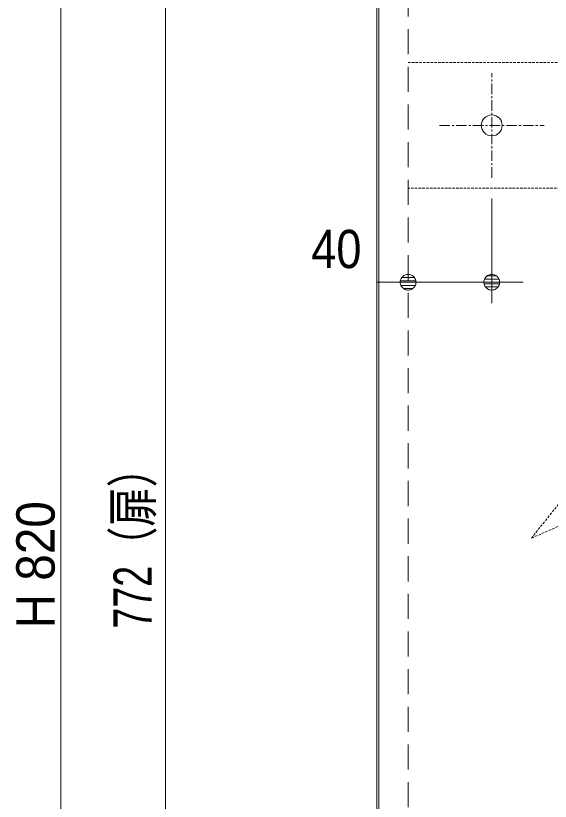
# Model space of a CAD drawing. Units: millimetres, scale not verified. Extents: x -3031 to 3031, y -1522 to 1522.
# Drawn here: x -1714.4 to -1458.8, y -603.2 to -227.6 of the extents above; entities that cross this region are included whole.
import ezdxf
from ezdxf.enums import TextEntityAlignment as Align

# ---------------------------------------------------------------- set-up
doc = ezdxf.new("R2010")
doc.units = ezdxf.units.MM
doc.header["$LTSCALE"] = 10
doc.linetypes.add('CHAIN1', pattern=[8, 5, -1, 1, -1])
doc.linetypes.add('DASHED1', pattern=[1.8, 1.2, -0.6])
for name, color, linetype, lineweight in [('0-1_5ボウル・キャビネット', 7, 'Continuous', 9), ('0-2_2寸法-1', 7, 'Continuous', 9), ('0-3_0', 7, 'Continuous', 9), ('0-5_4給排水', 7, 'DASHED1', 9), ('0-6_2寸法-2', 7, 'Continuous', 9)]:
    doc.layers.add(name, color=color, linetype=linetype, lineweight=lineweight)
doc.styles.add('ＭＳ Ｐゴシック', font='')
doc.styles.get('ＭＳ Ｐゴシック').set_extended_font_data('MS PGothic')

# ---------------------------------------------------------------- blocks, each defined once
blk = doc.blocks.new('グループ-27')
at = {"layer": '0-5_4給排水'}
blk.add_lwpolyline([(-5740, -4773.3), (-5490, -4663.9), (-5240, -4773.3), (-5415, -4554.5), (-5490, -4273.3), (-5565, -4554.5)], close=True, dxfattribs=at)
blk = doc.blocks.new('グループ-28')
at = {"layer": '0-5_4給排水'}
blk.add_blockref('グループ-27', (0, 0), dxfattribs=at)
blk = doc.blocks.new('グループ-35')
at = {"layer": '0-1_5ボウル・キャビネット', "linetype": 'CHAIN1'}
for p, q in [((-5930, -3050), (-5930, -2550)), ((-6180, -2800), (-5680, -2800))]:
    blk.add_line(p, q, dxfattribs=at)
at = {"layer": '0-1_5ボウル・キャビネット'}
blk.add_circle((-5930, -2800), 50, dxfattribs=at)
blk = doc.blocks.new('グループ-36')
at = {"layer": '0-1_5ボウル・キャビネット', "linetype": 'DASHED1'}
for p, q in [((-6330, -2500), (-2650, -2500)), ((-2650, -3100), (-6330, -3100))]:
    blk.add_line(p, q, dxfattribs=at)
blk = doc.blocks.new('_Dot')
at = {"layer": '0-3_0'}
for p, q in [((-5, 0), (-10, 0)), ((4.89, 1), (-4.89, 1)), ((3.99, 3), (-3.99, 3)), ((4.58, -1.99), (-4.58, -1.99)), ((3, -3.99), (-3, -3.99))]:
    blk.add_line(p, q, dxfattribs=at)
for points in [[(5, 0), (4.96, 0.63), (4.84, 1.24), (4.65, 1.84), (4.38, 2.41), (4.05, 2.94), (3.64, 3.42), (3.19, 3.85), (2.68, 4.22), (2.13, 4.52), (1.55, 4.76), (0.94, 4.91), (0.31, 4.99), (-0.31, 4.99), (-0.94, 4.91), (-1.55, 4.76), (-2.13, 4.52), (-2.68, 4.22), (-3.19, 3.85), (-3.64, 3.42), (-4.05, 2.94), (-4.38, 2.41), (-4.65, 1.84), (-4.84, 1.24), (-4.96, 0.63), (-5, 0), (0, 0)], [(-5, 0), (-4.96, -0.63), (-4.84, -1.24), (-4.65, -1.84), (-4.38, -2.41), (-4.05, -2.94), (-3.64, -3.42), (-3.19, -3.85), (-2.68, -4.22), (-2.13, -4.52), (-1.55, -4.76), (-0.94, -4.91), (-0.31, -4.99), (0.31, -4.99), (0.94, -4.91), (1.55, -4.76), (2.13, -4.52), (2.68, -4.22), (3.19, -3.85), (3.64, -3.42), (4.05, -2.94), (4.38, -2.41), (4.65, -1.84), (4.84, -1.24), (4.96, -0.63), (5, 0), (0, 0)]]:
    blk.add_lwpolyline(points, close=True, dxfattribs=at)

msp = doc.modelspace()

# ---------------------------------------------------------------- linework, layer by layer
at = {"layer": '0-1_5ボウル・キャビネット'}
msp.add_line((-1541.75, -90), (-1541.75, -900), dxfattribs=at)
at = {"layer": '0-1_5ボウル・キャビネット', "linetype": 'DASHED1'}
msp.add_lwpolyline([(-1541.75, -90), (-1526.75, -90), (-1526.75, -900), (-1541.75, -900)], close=True, dxfattribs=at)
at = {"layer": '0-1_5ボウル・キャビネット'}
msp.add_lwpolyline([(-1540.75, -93), (-1144.75, -93), (-1144.75, -865), (-1540.75, -865)], close=True, dxfattribs=at)
at = {"layer": '0-2_2寸法-1'}
for p, q in [((-1692.75, -87.5), (-1692.75, -892.5)), ((-1642.75, -857.5), (-1642.75, -100.5))]:
    msp.add_line(p, q, dxfattribs=at)
at = {"layer": '0-6_2寸法-2'}
for p, q in [((-1486.75, -315), (-1486.75, -365)), ((-1526.75, -345), (-1526.65, -345)), ((-1534.25, -355), (-1541.76, -355)), ((-1526.75, -355), (-1486.75, -355)), ((-1479.25, -355), (-1471.74, -355))]:
    msp.add_line(p, q, dxfattribs=at)

# ---------------------------------------------------------------- block references
at = {"layer": '0-1_5ボウル・キャビネット', "xscale": 0.1, "yscale": 0.1}
for name in ['グループ-36', 'グループ-35']:
    msp.add_blockref(name, (-893.75, 0), dxfattribs=at)
at = {"layer": '0-5_4給排水', "xscale": 0.1, "yscale": 0.1}
msp.add_blockref('グループ-28', (-893.75, 0), dxfattribs=at)
at = {"layer": '0-6_2寸法-2', "xscale": 0.7503418, "yscale": 0.7503418}
msp.add_blockref('_Dot', (-1526.75, -355), dxfattribs=at)
at = {"layer": '0-6_2寸法-2', "xscale": 0.7503418, "yscale": 0.7503418, "rotation": 180}
msp.add_blockref('_Dot', (-1486.75, -355), dxfattribs=at)

# ---------------------------------------------------------------- texts
at = {"layer": '0-2_2寸法-1', "style": 'ＭＳ Ｐゴシック'}
for s, height, width, p in [('772（扉）', 18.33, 0.75, (-1643.83, -520.6)), ('H 820', 18.34, 0.95, (-1690.27, -520.49))]:
    msp.add_text(s, height=height, rotation=90, dxfattribs=dict(at, width=width)).set_placement(p, align=Align.BOTTOM_LEFT)
at = {"layer": '0-6_2寸法-2', "style": 'ＭＳ Ｐゴシック', "width": 0.9}
msp.add_text('40', height=18.33, dxfattribs=at).set_placement((-1573.05, -353.76), align=Align.BOTTOM_LEFT)

doc.saveas('drawing.dxf')
